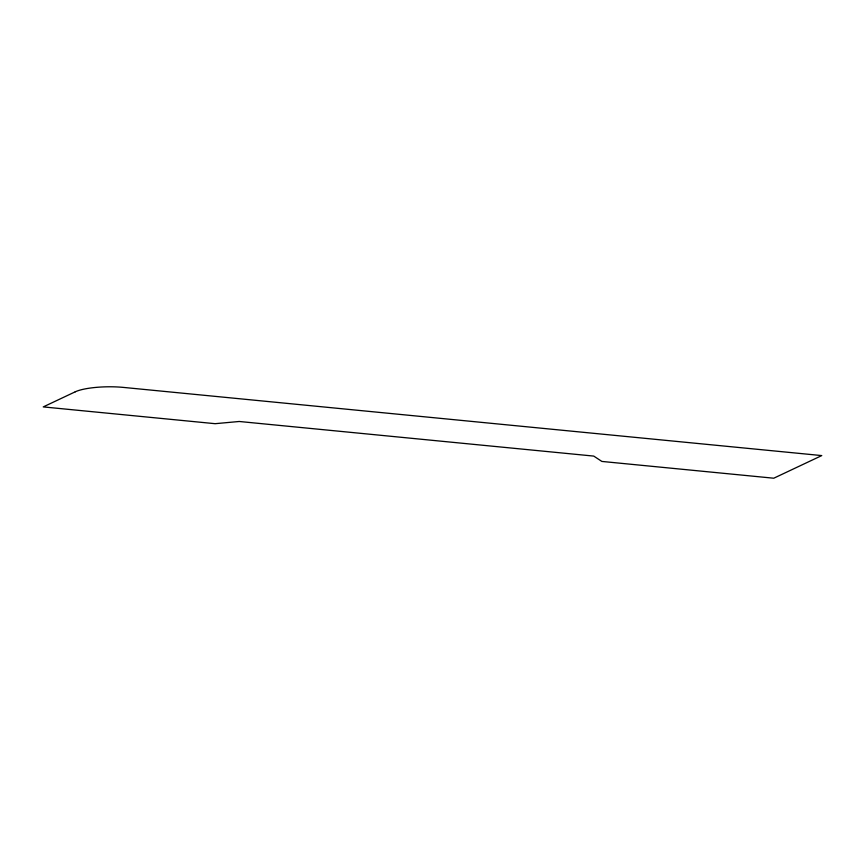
<?xml version="1.0" encoding="UTF-8"?>
<svg xmlns="http://www.w3.org/2000/svg" width="865" height="865" viewBox="0 0 865 865"><rect width="100%" height="100%" fill="white"/><g stroke="black" fill="none" stroke-linecap="round" stroke-linejoin="round"><path stroke-width="1.3" d="M75.244 391.813L43.25 406.907L215.136 423.688L239.248 421.482L593.758 456.093L601.878 461.434L773.764 478.215L821.75 455.585L123.468 387.412A35.984 8.153 -0.9 0 0 75.244 391.813"/></g></svg>
